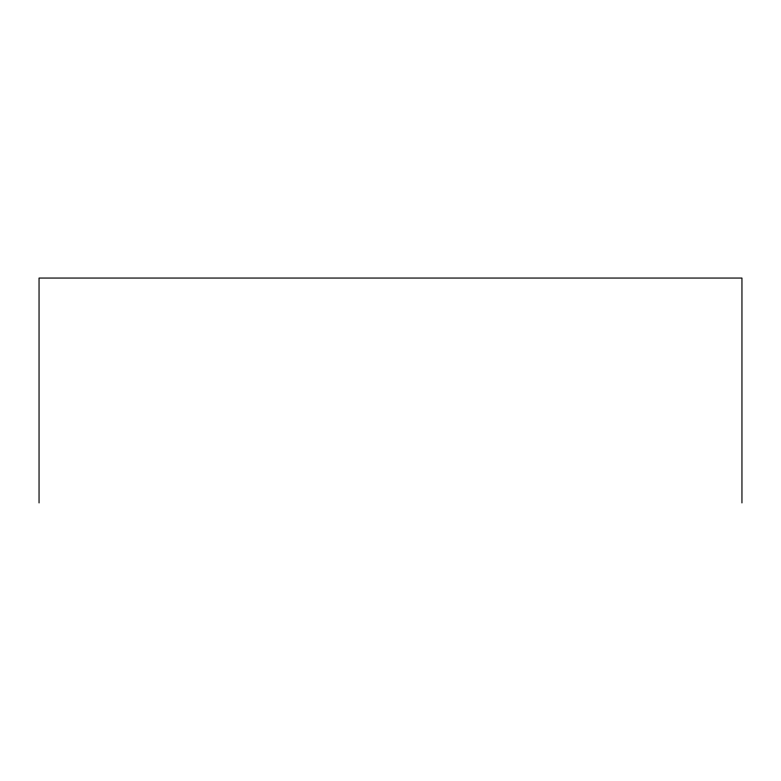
<?xml version="1.0" encoding="UTF-8"?>
<svg xmlns="http://www.w3.org/2000/svg" width="781" height="781" viewBox="0 0 781 781"><rect width="100%" height="100%" fill="white"/><g stroke="black" fill="none" stroke-linecap="round" stroke-linejoin="round"><path stroke-width="1.17" d="M741.95 502.944L741.95 278.056L39.05 278.056L39.05 502.944"/></g></svg>
